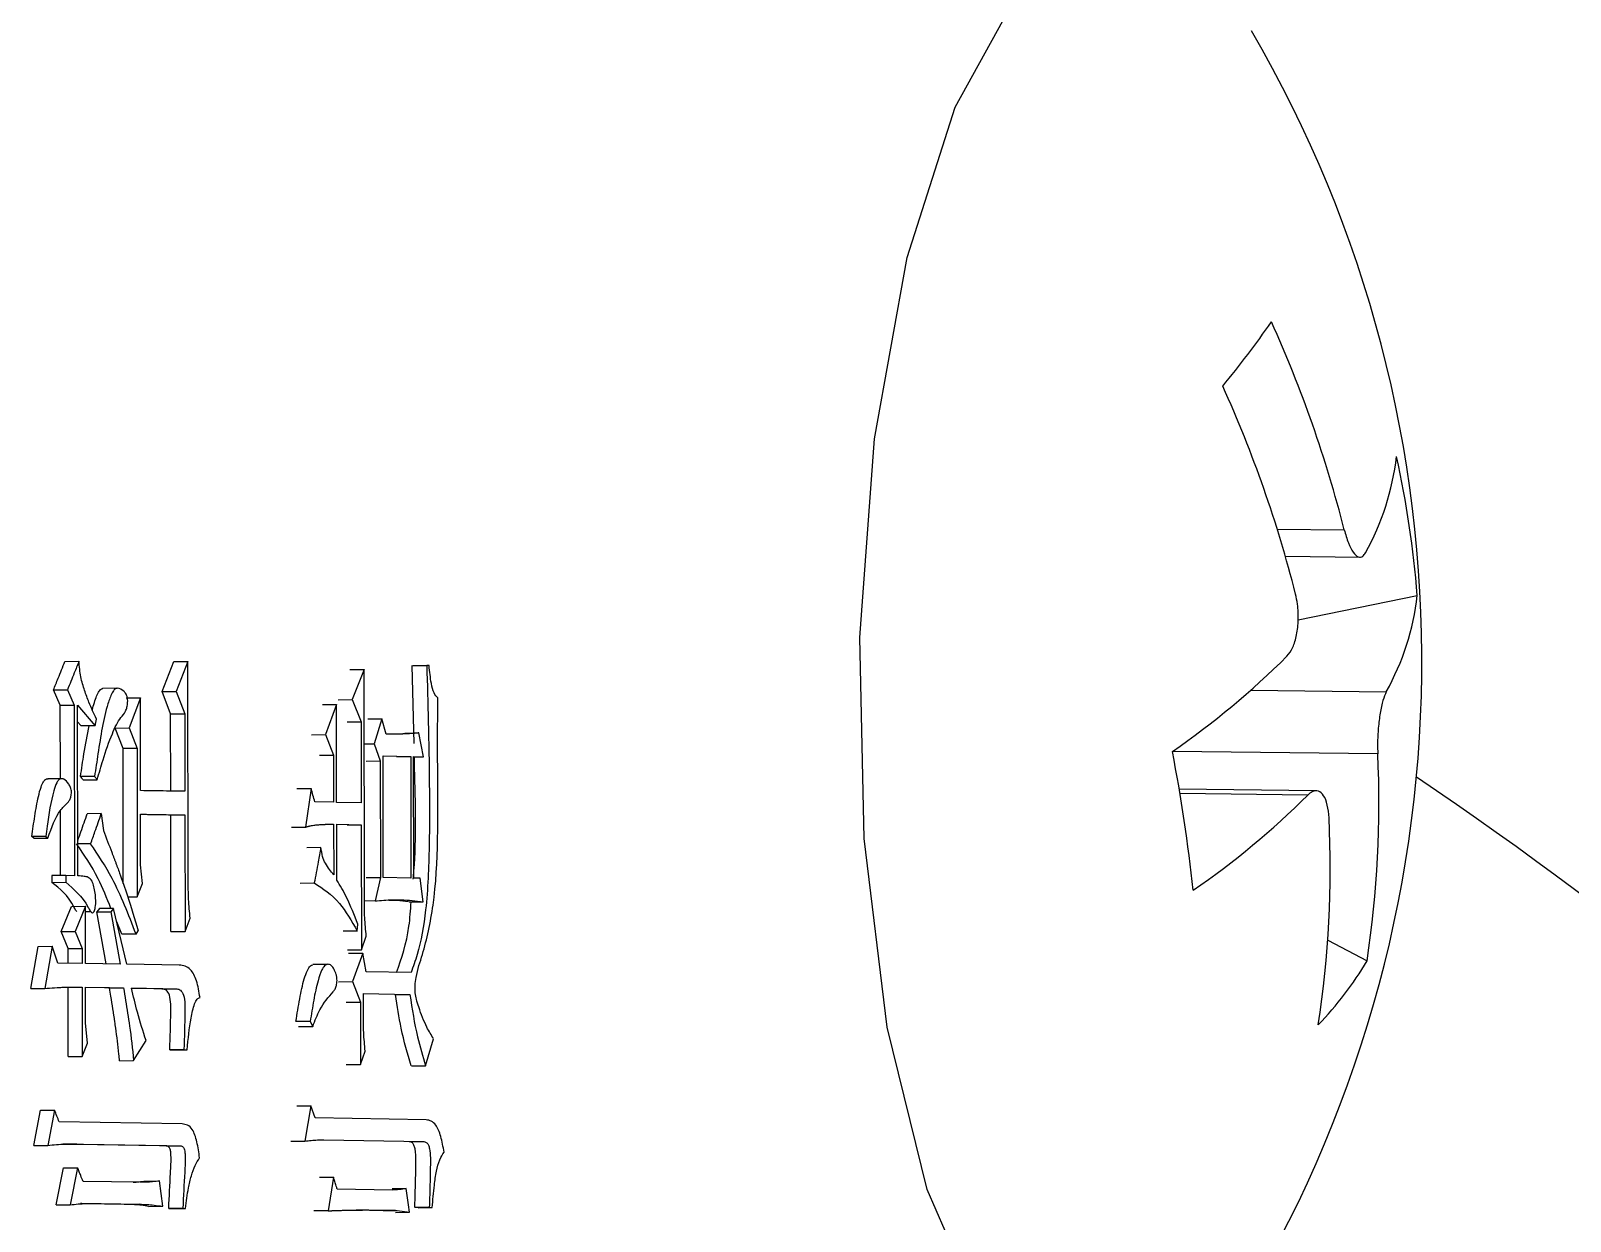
# Model space of a CAD drawing. Header units: millimetres. Extents: x 1726 to 4771, y 590 to 2743.
# Drawn here: x 3184.04 to 3193.91, y 965.9 to 973.52 of the extents above; entities that cross this region are included whole.
import ezdxf

# ---------------------------------------------------------------- set-up
doc = ezdxf.new("R2010")
doc.units = ezdxf.units.MM

msp = doc.modelspace()

# ---------------------------------------------------------------- linework, layer by layer
at = {"color": 7, "linetype": 'Continuous', "lineweight": 25}
for p, q in [((3192.0282, 970.3294), (3192.4577, 970.3244)), ((3192.0803, 970.1556), (3192.5585, 970.1501)), ((3192.163, 969.7474), (3192.9257, 969.9045)), ((3184.259, 969.482), (3184.3487, 969.4825)), ((3184.8823, 969.2883), (3184.9567, 969.4817)), ((3184.9567, 969.4817), (3185.0473, 969.4822)), ((3185.0473, 969.4822), (3184.9728, 969.2887)), ((3185.0493, 968.0544), (3185.0473, 969.4822)), ((3186.0855, 969.4299), (3186.176, 969.4304)), ((3186.176, 969.4304), (3186.0997, 969.237)), ((3186.1782, 967.9376), (3186.176, 969.4304)), ((3186.4965, 968.9565), (3186.4853, 969.4549)), ((3186.488, 969.4549), (3186.5779, 969.4554)), ((3186.5927, 969.4551), (3186.5779, 969.4554)), ((3184.1857, 969.2992), (3184.2753, 969.2997)), ((3184.2291, 969.2012), (3184.1857, 969.2992)), ((3184.2753, 969.2997), (3184.3188, 969.2017)), ((3184.5917, 969.3096), (3184.5006, 969.3091)), ((3191.8597, 969.298), (3192.7272, 969.288)), ((3184.2291, 969.2012), (3184.3188, 969.2017)), ((3184.2298, 968.7301), (3184.2291, 969.2012)), ((3184.3188, 969.2017), (3184.3204, 968.1092)), ((3184.3405, 969.2014), (3184.4528, 969.0698)), ((3184.342, 968.1089), (3184.3405, 969.2014)), ((3184.6521, 969.2487), (3184.7423, 969.2492)), ((3184.7423, 969.2492), (3184.6707, 969.0556)), ((3184.7432, 968.6542), (3184.7423, 969.2492)), ((3184.8823, 969.2883), (3184.9728, 969.2887)), ((3184.9365, 969.1468), (3184.8823, 969.2883)), ((3184.9728, 969.2887), (3185.027, 969.1472)), ((3185.9088, 969.2059), (3185.9995, 969.2064)), ((3185.9995, 969.2064), (3185.9299, 969.0129)), ((3186.0004, 968.579), (3185.9995, 969.2064)), ((3186.0091, 969.2366), (3186.0997, 969.237)), ((3186.0997, 969.237), (3186.1574, 969.0954)), ((3184.4528, 969.0698), (3184.4614, 969.113)), ((3184.9365, 969.1468), (3185.027, 969.1472)), ((3184.9372, 968.6511), (3184.9365, 969.1468)), ((3185.027, 969.1472), (3185.0278, 968.6497)), ((3186.2001, 969.1142), (3186.2905, 969.1146)), ((3186.2905, 969.1146), (3186.2415, 968.9532)), ((3186.3171, 969.0168), (3186.2905, 969.1146)), ((3184.363, 969.0694), (3184.3406, 969.0956)), ((3184.4528, 969.0698), (3184.363, 969.0694)), ((3184.5805, 969.0551), (3184.6707, 969.0556)), ((3184.6315, 968.9245), (3184.5805, 969.0551)), ((3184.6707, 969.0556), (3184.7217, 968.925)), ((3185.8391, 969.0125), (3185.9299, 969.0129)), ((3185.9299, 969.0129), (3185.9806, 968.8822)), ((3186.0669, 969.0949), (3186.1574, 969.0954)), ((3186.1574, 969.0954), (3186.1581, 968.5762)), ((3186.4367, 969.0232), (3186.5267, 969.0237)), ((3186.5566, 968.8717), (3186.5267, 969.0237)), ((3184.7217, 968.925), (3184.6315, 968.9245)), ((3184.6327, 968.0582), (3184.6315, 968.9245)), ((3184.7217, 968.925), (3184.723, 967.9731)), ((3186.1767, 968.9529), (3186.2415, 968.9532)), ((3186.2415, 968.9532), (3186.2795, 968.8444)), ((3192.6724, 968.89), (3191.3566, 968.905)), ((3185.9806, 968.8822), (3185.981, 968.5794)), ((3186.1892, 968.8439), (3186.2795, 968.8444)), ((3186.2795, 968.8444), (3186.2806, 968.098)), ((3186.2995, 968.0977), (3186.2984, 968.8765)), ((3186.2984, 968.8765), (3186.4749, 968.8732)), ((3186.3848, 968.8728), (3186.4749, 968.8732)), ((3186.4749, 968.8732), (3186.476, 968.0944)), ((3186.4935, 968.8729), (3186.5566, 968.8717)), ((3186.4946, 968.094), (3186.4935, 968.8729)), ((3186.4935, 968.8714), (3186.5566, 968.8717)), ((3184.2411, 968.7302), (3184.1505, 968.7297)), ((3184.449, 968.7454), (3184.3591, 968.7449)), ((3185.7458, 968.668), (3185.8367, 968.6684)), ((3185.8367, 968.6684), (3185.8017, 968.4203)), ((3192.2768, 968.6535), (3191.4003, 968.6635)), ((3192.2239, 968.626), (3191.405, 968.6353)), ((3184.2307, 968.1099), (3184.2301, 968.5274)), ((3184.4923, 968.5068), (3184.4024, 968.5063)), ((3184.4923, 968.5068), (3184.5053, 968.3984)), ((3185.981, 968.5794), (3185.8603, 968.5815)), ((3186.1581, 968.5762), (3186.0004, 968.579)), ((3184.7439, 968.1783), (3184.7434, 968.5028)), ((3184.9374, 968.4977), (3185.028, 968.4982)), ((3184.9385, 967.7514), (3184.9374, 968.4977)), ((3185.028, 968.4982), (3185.029, 967.7519)), ((3185.7108, 968.4198), (3185.8017, 968.4203)), ((3185.9609, 968.4386), (3185.9812, 968.4387)), ((3185.9812, 968.4387), (3185.9817, 968.1142)), ((3186.0006, 968.4384), (3186.1583, 968.4356)), ((3186.0011, 968.0814), (3186.0006, 968.4384)), ((3186.0678, 968.4351), (3186.1583, 968.4356)), ((3186.1583, 968.4356), (3186.1595, 967.6351)), ((3184.0607, 968.3493), (3184.0476, 968.3603)), ((3184.0607, 968.3493), (3184.1502, 968.3498)), ((3184.137, 968.3608), (3184.1502, 968.3498)), ((3184.4238, 968.3131), (3184.3417, 968.3127)), ((3185.8998, 968.2888), (3185.8089, 968.2883)), ((3184.7567, 968.0591), (3184.7439, 968.1783)), ((3184.2639, 968.1101), (3184.1743, 968.1096)), ((3184.1743, 968.1096), (3184.1744, 968.0663)), ((3184.1744, 968.0663), (3184.264, 968.0668)), ((3184.2639, 968.1101), (3184.264, 968.0668)), ((3184.3204, 968.1092), (3184.2639, 968.1101)), ((3184.723, 967.9731), (3184.7567, 968.0591)), ((3185.7663, 968.0619), (3185.8571, 968.0624)), ((3186.1902, 968.0976), (3186.2806, 968.098)), ((3186.2806, 968.098), (3186.2467, 967.9472)), ((3186.476, 968.0944), (3186.2995, 968.0977)), ((3186.5355, 968.0933), (3186.4946, 968.094)), ((3186.5542, 967.9415), (3186.5355, 968.0933)), ((3184.2355, 967.7517), (3184.3001, 967.9129)), ((3184.3001, 967.9129), (3184.3899, 967.9134)), ((3184.3899, 967.9134), (3184.3252, 967.7522)), ((3184.3904, 967.5457), (3184.3899, 967.9134)), ((3184.6622, 967.9728), (3184.723, 967.9731)), ((3186.2467, 967.9472), (3186.1781, 967.9469)), ((3186.4616, 967.941), (3186.385, 967.9499)), ((3186.4642, 967.9411), (3186.5542, 967.9415)), ((3184.3899, 967.8791), (3184.4245, 967.8793)), ((3184.4802, 967.8993), (3184.4631, 967.878)), ((3184.4631, 967.878), (3184.5531, 967.8784)), ((3184.5229, 967.5436), (3184.4631, 967.878)), ((3184.5702, 967.8998), (3184.4802, 967.8993)), ((3184.5702, 967.8998), (3184.5531, 967.8784)), ((3184.5531, 967.8784), (3184.6133, 967.5422)), ((3184.6558, 967.5415), (3184.5702, 967.8998)), ((3185.029, 967.7519), (3185.0621, 967.8379)), ((3184.2355, 967.7517), (3184.3252, 967.7522)), ((3184.2789, 967.6429), (3184.2355, 967.7517)), ((3184.3252, 967.7522), (3184.3686, 967.6433)), ((3184.6247, 967.7348), (3184.5908, 967.8137)), ((3184.7149, 967.7353), (3184.6247, 967.7348)), ((3184.7149, 967.7353), (3184.7276, 967.7567)), ((3184.9385, 967.7514), (3185.029, 967.7519)), ((3186.1325, 967.7545), (3186.0419, 967.7541)), ((3186.1325, 967.7546), (3186.1363, 967.7978)), ((3186.1595, 967.6351), (3186.1899, 967.7211)), ((3184.0402, 967.3869), (3184.0879, 967.6566)), ((3184.0879, 967.6566), (3184.1774, 967.6571)), ((3184.1774, 967.6571), (3184.1296, 967.3874)), ((3184.2125, 967.5484), (3184.1774, 967.6571)), ((3184.2789, 967.6429), (3184.3686, 967.6433)), ((3184.2791, 967.5474), (3184.2789, 967.6429)), ((3184.3686, 967.6433), (3184.3688, 967.546)), ((3186.0689, 967.6347), (3186.1595, 967.6351)), ((3192.352, 967.6964), (3192.6035, 967.564)), ((3184.3688, 967.546), (3184.2125, 967.5484)), ((3184.6133, 967.5422), (3184.3904, 967.5457)), ((3184.992, 967.5361), (3184.6558, 967.5415)), ((3185.9389, 967.5406), (3185.8475, 967.5401)), ((3186.0766, 967.6129), (3186.1672, 967.6133)), ((3186.1672, 967.6133), (3186.1023, 967.4306)), ((3186.1902, 967.4939), (3186.1672, 967.6133)), ((3186.0117, 967.4302), (3186.1023, 967.4306)), ((3186.1023, 967.4306), (3186.1523, 967.2999)), ((3186.4769, 967.4886), (3186.1902, 967.4939)), ((3184.0402, 967.3869), (3184.1296, 967.3874)), ((3184.2799, 966.9506), (3184.2793, 967.3941)), ((3184.369, 967.3946), (3184.3696, 966.9511)), ((3184.3906, 967.3942), (3184.6348, 967.3904)), ((3184.3909, 967.1671), (3184.3906, 967.3942)), ((3184.5447, 967.3899), (3184.3906, 967.3923)), ((3184.5447, 967.3899), (3184.6348, 967.3904)), ((3184.6858, 967.3896), (3184.9714, 967.385)), ((3184.8809, 967.3845), (3184.6862, 967.3877)), ((3184.8809, 967.3845), (3184.9714, 967.385)), ((3186.1714, 967.3537), (3186.4696, 967.3482)), ((3186.1716, 967.2022), (3186.1714, 967.3537)), ((3186.3795, 967.3477), (3186.4696, 967.3482)), ((3186.1523, 967.2999), (3186.1529, 966.8997)), ((3184.4041, 967.0371), (3184.3909, 967.1671)), ((3185.831, 967.1758), (3185.7401, 967.1754)), ((3185.7558, 967.1426), (3185.8467, 967.1431)), ((3185.831, 967.1758), (3185.8467, 967.1431)), ((3184.3696, 966.9511), (3184.4041, 967.0371)), ((3184.6991, 966.9243), (3184.7791, 967.0527)), ((3186.5705, 966.892), (3186.6219, 967.0641)), ((3185.0218, 966.9948), (3184.9313, 966.9943)), ((3184.952, 966.994), (3185.0426, 966.9945)), ((3185.0218, 966.9948), (3185.0426, 966.9945)), ((3186.1529, 966.8997), (3186.1833, 966.9857)), ((3184.609, 966.9238), (3184.6991, 966.9243)), ((3186.0623, 966.8992), (3186.1529, 966.8997)), ((3186.4806, 966.8916), (3186.5705, 966.892)), ((3185.7448, 966.6345), (3185.8357, 966.6349)), ((3185.8357, 966.6349), (3185.7967, 966.4085)), ((3185.8632, 966.5587), (3185.8357, 966.6349)), ((3184.0591, 966.3807), (3184.1025, 966.6071)), ((3184.1025, 966.6071), (3184.192, 966.6076)), ((3184.192, 966.6076), (3184.1486, 966.3812)), ((3186.5747, 966.5458), (3185.8632, 966.5587)), ((3185.0101, 966.5191), (3184.2227, 966.5315)), ((3184.0591, 966.3807), (3184.1486, 966.3812)), ((3184.3358, 966.3891), (3184.2461, 966.3886)), ((3184.9073, 966.3782), (3184.2461, 966.3886)), ((3184.3358, 966.3891), (3184.9978, 966.3787)), ((3184.9073, 966.3782), (3184.9978, 966.3787)), ((3185.7058, 966.408), (3185.7967, 966.4085)), ((3185.9181, 966.4171), (3186.5601, 966.4054)), ((3186.4701, 966.405), (3186.5601, 966.4054)), ((3184.2034, 965.9999), (3184.2507, 966.2371)), ((3184.2507, 966.2371), (3184.3404, 966.2376)), ((3184.3404, 966.2376), (3184.293, 966.0004)), ((3184.7383, 966.1449), (3184.3751, 966.1505)), ((3184.7742, 966.1532), (3184.8646, 966.1537)), ((3184.8857, 965.9911), (3184.8646, 966.1537)), ((3185.8898, 966.1776), (3185.9806, 966.1781)), ((3185.9806, 966.1781), (3185.946, 965.9623)), ((3186.359, 966.0955), (3186.0039, 966.1019)), ((3186.3551, 966.1043), (3186.4452, 966.1047)), ((3184.2034, 965.9999), (3184.293, 966.0004)), ((3184.3588, 966.0083), (3184.4486, 966.0088)), ((3184.7385, 966.0042), (3184.6483, 966.0037)), ((3184.7953, 965.9906), (3184.8857, 965.9911)), ((3185.015, 965.9782), (3184.9244, 965.9777)), ((3184.941, 965.9774), (3185.0316, 965.9779)), ((3185.015, 965.9782), (3185.0316, 965.9779)), ((3185.946, 965.9623), (3185.8552, 965.9619)), ((3186.299, 965.9647), (3186.3892, 965.9651)), ((3186.3777, 965.9524), (3186.4678, 965.9529)), ((3186.3892, 965.9651), (3186.4678, 965.9529)), ((3186.594, 965.9829), (3186.5041, 965.9825)), ((3186.5225, 965.9821), (3186.6124, 965.9826)), ((3186.594, 965.9829), (3186.6124, 965.9826))]:
    msp.add_line(p, q, dxfattribs=at)
at = {"color": 7, "linetype": 'Continuous', "lineweight": 25, "flags": 128}
for points in [[(3191.7687, 965.2954), (3191.4272, 964.8747), (3190.983, 964.6696), (3190.5396, 964.8167), (3190.1298, 965.305), (3189.7842, 966.0984), (3189.5282, 967.138), (3189.3809, 968.3467), (3189.3532, 969.6349), (3189.4472, 970.9069), (3189.6559, 972.0686), (3189.9639, 973.0337), (3190.3481, 973.7306), (3190.3481, 973.7306)], [(3185.8898, 968.8818), (3185.9347, 968.882), (3185.9806, 968.8822)], [(3184.3763, 968.7231), (3184.4212, 968.7233), (3184.4662, 968.7236)], [(3184.137, 968.3608), (3184.109, 968.3606), (3184.0783, 968.3604), (3184.0476, 968.3603)], [(3184.2793, 967.3941), (3184.311, 967.3942), (3184.34, 967.3944), (3184.369, 967.3946)], [(3186.0618, 967.2995), (3186.1063, 967.2997), (3186.1523, 967.2999)], [(3184.2799, 966.9506), (3184.3026, 966.9507), (3184.3252, 966.9508), (3184.3696, 966.9511)], [(3186.4678, 965.9529), (3186.4609, 965.9996), (3186.4539, 966.0463), (3186.4452, 966.1047)]]:
    msp.add_lwpolyline(points, dxfattribs=at)
at = {"color": 7, "linetype": 'Continuous', "lineweight": 25}
for centre, radius, start, end in [((3184.9549, 969.4873), 8, 328.39964, 30.28641), ((3186.5521, 975.467), 6.6408, 320.53268, 324.98446), ((3184.7428, 968.3688), 7.9589, 14.224, 24.39901), ((3184.4306, 967.9582), 7.9589, 14.224, 24.39901), ((3191.1424, 970.9853), 1.6611, 330.91391, 353.39686), ((3186.3303, 969.3721), 6.6168, 4.61565, 12.41191), ((3191.2756, 970.0955), 1.6611, 330.91391, 353.39686), ((3188.3666, 973.2485), 5.2728, 304.54443, 314.93305), ((3180.8767, 966.8817), 10.6734, 6.09835, 10.92921), ((3186.0517, 968.5692), 6.6285, 351.2776, 2.77396), ((3179.2012, 948.3569), 24.5702, 324.27486, 56.05821), ((3188.4998, 972.3587), 5.2728, 304.54443, 314.93305), ((3185.7396, 968.1585), 6.6285, 351.2776, 2.77396), ((3190.7066, 968.682), 2.2019, 316.03181, 329.48532)]:
    msp.add_arc(centre, radius, start, end, dxfattribs=at)
for points, knots in [([(3192.4577, 970.3244), (3192.4661, 970.2953), (3192.4829, 970.2371), (3192.515, 970.1772), (3192.5475, 970.1473), (3192.5749, 970.1494), (3192.5885, 970.1696), (3192.594, 970.1778)], [0, 0, 0, 0, 0.2138788, 0.4278095, 0.6405932, 0.852881, 1, 1, 1, 1]), ([(3192.0907, 969.5157), (3192.1038, 969.5327), (3192.1299, 969.5667), (3192.1551, 969.6507), (3192.1657, 969.7476), (3192.1614, 969.8396), (3192.1501, 969.8922), (3192.1455, 969.9138)], [0, 0, 0, 0, 0.213879, 0.427809, 0.640593, 0.852881, 1, 1, 1, 1]), ([(3184.1857, 969.2992), (3184.1956, 969.3241), (3184.2129, 969.3669), (3184.2373, 969.4279), (3184.2518, 969.464), (3184.259, 969.482)], [0, 0, 0, 0, 0.407401, 0.7037, 1, 1, 1, 1]), ([(3184.3487, 969.4825), (3184.3388, 969.4577), (3184.3216, 969.4148), (3184.2971, 969.3539), (3184.2825, 969.3178), (3184.2753, 969.2997)], [0, 0, 0, 0, 0.407162, 0.703581, 1, 1, 1, 1]), ([(3184.4614, 969.113), (3184.4448, 969.1477), (3184.4174, 969.2051), (3184.3842, 969.2961), (3184.3584, 969.3814), (3184.352, 969.4486), (3184.3487, 969.4825)], [0, 0, 0, 0, 0.334415, 0.553138, 0.774737, 1, 1, 1, 1]), ([(3186.5779, 969.4554), (3186.5812, 969.3354), (3186.5915, 968.9506), (3186.6002, 968.4273), (3186.5815, 967.9155), (3186.5322, 967.6405), (3186.4906, 967.5259), (3186.477, 967.4884)], [0, 0, 0, 0, 0.176106, 0.564607, 0.76693, 0.923799, 1, 1, 1, 1]), ([(3186.6482, 969.2485), (3186.6397, 969.2573), (3186.6222, 969.2752), (3186.603, 969.3534), (3186.5966, 969.4163), (3186.5927, 969.4551)], [0, 0, 0, 0, 0.267154, 0.547116, 1, 1, 1, 1]), ([(3184.4347, 969.172), (3184.443, 969.2032), (3184.4552, 969.2486), (3184.4772, 969.2907), (3184.491, 969.3072), (3184.4989, 969.3075), (3184.5012, 969.3076)], [0, 0, 0, 0, 0.512558, 0.746107, 0.927591, 1, 1, 1, 1]), ([(3184.4662, 968.7236), (3184.4782, 968.7664), (3184.5073, 968.8703), (3184.5561, 969.0081), (3184.6054, 969.1152), (3184.6437, 969.1496), (3184.6573, 969.1877), (3184.6614, 969.2148), (3184.6611, 969.239), (3184.6576, 969.2581), (3184.6491, 969.277), (3184.6289, 969.2991), (3184.6037, 969.3144), (3184.5772, 969.3053), (3184.5551, 969.2715), (3184.5097, 969.1446), (3184.4802, 968.9529), (3184.4562, 968.7938), (3184.449, 968.7454)], [0, 0, 0, 0, 0.09823, 0.238084, 0.342847, 0.395046, 0.415643, 0.436328, 0.448822, 0.461404, 0.474978, 0.500048, 0.559261, 0.58729, 0.615214, 0.674822, 0.90112, 1, 1, 1, 1]), ([(3186.6219, 967.0641), (3186.6071, 967.0879), (3186.572, 967.1444), (3186.5366, 967.2365), (3186.512, 967.3114), (3186.5031, 967.3583), (3186.5023, 967.4079), (3186.5148, 967.4978), (3186.567, 967.6469), (3186.6583, 968.063), (3186.6462, 968.6545), (3186.6477, 969.0958), (3186.6482, 969.2485)], [0, 0, 0, 0, 0.0568364, 0.1345089, 0.1606948, 0.179209, 0.1979441, 0.2205521, 0.2966314, 0.4484074, 0.8090429, 1, 1, 1, 1]), ([(3192.7272, 969.288), (3192.7198, 969.271), (3192.705, 969.2369), (3192.6869, 969.1527), (3192.6749, 969.0559), (3192.6703, 968.964), (3192.6718, 968.9115), (3192.6724, 968.89)], [0, 0, 0, 0, 0.2138788, 0.4278095, 0.6405932, 0.852881, 1, 1, 1, 1]), ([(3184.3591, 968.7449), (3184.366, 968.7934), (3184.3818, 968.9042), (3184.4031, 969.0101), (3184.415, 969.0696)], [0, 0, 0, 0, 0.437341, 1, 1, 1, 1]), ([(3186.5267, 969.0237), (3186.5257, 969.0236), (3186.5236, 969.0234), (3186.5204, 969.0231), (3186.5172, 969.0229), (3186.5141, 969.0226), (3186.5109, 969.0224), (3186.5077, 969.0221), (3186.5046, 969.0218), (3186.5014, 969.0216), (3186.4982, 969.0213), (3186.4951, 969.0211), (3186.4919, 969.0208), (3186.4887, 969.0206), (3186.4856, 969.0204), (3186.4824, 969.0201), (3186.4792, 969.0199), (3186.476, 969.0197), (3186.4729, 969.0194), (3186.4697, 969.0192), (3186.4665, 969.019), (3186.4633, 969.0188), (3186.4601, 969.0186), (3186.457, 969.0184), (3186.4538, 969.0183), (3186.4506, 969.0181), (3186.4474, 969.0179), (3186.4442, 969.0178), (3186.4411, 969.0176), (3186.4379, 969.0175), (3186.4347, 969.0173), (3186.4315, 969.0172), (3186.4283, 969.0171), (3186.4251, 969.017), (3186.4219, 969.0169), (3186.4187, 969.0168), (3186.4155, 969.0167), (3186.4113, 969.0166), (3186.407, 969.0166), (3186.4028, 969.0165), (3186.3996, 969.0164), (3186.3964, 969.0164), (3186.3932, 969.0164), (3186.39, 969.0163), (3186.3868, 969.0163), (3186.3836, 969.0163), (3186.3804, 969.0163), (3186.3772, 969.0163), (3186.374, 969.0163), (3186.3708, 969.0163), (3186.3676, 969.0163), (3186.3644, 969.0163), (3186.3612, 969.0163), (3186.3579, 969.0163), (3186.3547, 969.0164), (3186.3515, 969.0164), (3186.3483, 969.0164), (3186.3451, 969.0164), (3186.3419, 969.0165), (3186.3387, 969.0165), (3186.3355, 969.0165), (3186.3323, 969.0166), (3186.329, 969.0166), (3186.3258, 969.0166), (3186.3218, 969.0167), (3186.3189, 969.0167), (3186.3171, 969.0168)], [0, 0, 0, 0, 0.0152181, 0.0304363, 0.0456545, 0.0608727, 0.0760908, 0.091309, 0.1065272, 0.1217454, 0.1369636, 0.1521817, 0.1673999, 0.1826181, 0.1978363, 0.2130545, 0.2282726, 0.2434908, 0.258709, 0.2739272, 0.2891453, 0.3043635, 0.3195817, 0.3347999, 0.3500181, 0.3652362, 0.3804544, 0.3956726, 0.4108908, 0.426109, 0.4413271, 0.4565453, 0.4717635, 0.4869817, 0.5021999, 0.5174181, 0.5326362, 0.5478544, 0.5782908, 0.593509, 0.6087271, 0.6239453, 0.6391635, 0.6543817, 0.6695999, 0.684818, 0.7000362, 0.7152544, 0.7304726, 0.7456908, 0.7609089, 0.7761271, 0.7913453, 0.8065635, 0.8217816, 0.8369998, 0.852218, 0.8674362, 0.8826544, 0.8978725, 0.9130907, 0.9283089, 0.9435271, 0.9587453, 0.9739634, 1, 1, 1, 1]), ([(3186.4908, 968.0864), (3186.4924, 968.1043), (3186.5137, 968.3337), (3186.5044, 968.6024), (3186.499, 968.8457), (3186.4984, 968.8714)], [0, 0, 0, 0, 0.070497, 0.902005, 1, 1, 1, 1]), ([(3184.0476, 968.3603), (3184.0534, 968.4039), (3184.0649, 968.4911), (3184.0838, 968.5985), (3184.1032, 968.6717), (3184.1186, 968.7095), (3184.1334, 968.727), (3184.1443, 968.7317), (3184.15, 968.7292), (3184.1509, 968.7287)], [0, 0, 0, 0, 0.294651, 0.589499, 0.743723, 0.846269, 0.915965, 0.985719, 1, 1, 1, 1]), ([(3184.1502, 968.3498), (3184.1736, 968.417), (3184.2087, 968.5178), (3184.2659, 968.5636), (3184.2882, 968.5912), (3184.2956, 968.6092), (3184.2998, 968.6261), (3184.3013, 968.6449), (3184.2998, 968.6607), (3184.2942, 968.679), (3184.2787, 968.706), (3184.2571, 968.7278), (3184.2341, 968.7321), (3184.2185, 968.7242), (3184.2024, 968.6988), (3184.1712, 968.6058), (3184.153, 968.483), (3184.1398, 968.3824), (3184.137, 968.3608)], [0, 0, 0, 0, 0.227643, 0.340918, 0.369432, 0.383636, 0.40814, 0.421602, 0.435183, 0.450932, 0.481252, 0.554321, 0.592682, 0.621741, 0.650784, 0.712011, 0.938181, 1, 1, 1, 1]), ([(3184.3763, 968.723), (3184.3749, 968.7249), (3184.372, 968.7286), (3184.3662, 968.7359), (3184.362, 968.7413), (3184.3591, 968.7449)], [0, 0, 0, 0, 0.253731, 0.507462, 1, 1, 1, 1]), ([(3184.449, 968.7454), (3184.4504, 968.7436), (3184.454, 968.739), (3184.4598, 968.7317), (3184.464, 968.7263), (3184.4662, 968.7236)], [0, 0, 0, 0, 0.2536176, 0.6268116, 1, 1, 1, 1]), ([(3185.0278, 968.6497), (3184.9887, 968.6503), (3184.8945, 968.6518), (3184.799, 968.6534), (3184.7432, 968.6542)], [0, 0, 0, 0, 0.41523, 1, 1, 1, 1]), ([(3185.8603, 968.5815), (3185.8564, 968.596), (3185.8485, 968.625), (3185.8406, 968.6539), (3185.8367, 968.6684)], [0, 0, 0, 0, 0.499999, 1, 1, 1, 1]), ([(3192.3602, 968.4793), (3192.3575, 968.5083), (3192.3519, 968.5664), (3192.327, 968.6263), (3192.293, 968.6562), (3192.2567, 968.6541), (3192.2334, 968.6341), (3192.2239, 968.626)], [0, 0, 0, 0, 0.213879, 0.427809, 0.640593, 0.852881, 1, 1, 1, 1]), ([(3184.3417, 968.3345), (3184.3484, 968.3533), (3184.3618, 968.3913), (3184.382, 968.4486), (3184.3956, 968.487), (3184.4024, 968.5063)], [0, 0, 0, 0, 0.328549, 0.664274, 1, 1, 1, 1]), ([(3184.4238, 968.3131), (3184.433, 968.3392), (3184.4491, 968.3845), (3184.4719, 968.4491), (3184.4855, 968.4875), (3184.4923, 968.5068)], [0, 0, 0, 0, 0.404154, 0.702076, 1, 1, 1, 1]), ([(3184.7434, 968.5028), (3184.7831, 968.5022), (3184.8786, 968.5007), (3184.9729, 968.4991), (3185.028, 968.4982)], [0, 0, 0, 0, 0.415229, 1, 1, 1, 1]), ([(3184.9374, 968.4977), (3184.8984, 968.4984), (3184.8341, 968.4994), (3184.769, 968.5005), (3184.7434, 968.5009)], [0, 0, 0, 0, 0.607279, 1, 1, 1, 1]), ([(3185.8017, 968.4203), (3185.8029, 968.4206), (3185.8052, 968.4213), (3185.8086, 968.4223), (3185.812, 968.4234), (3185.8148, 968.4242), (3185.8177, 968.425), (3185.8205, 968.4258), (3185.8234, 968.4266), (3185.8274, 968.4277), (3185.8394, 968.4305), (3185.8609, 968.4341), (3185.8815, 968.4359), (3185.8935, 968.4367), (3185.8967, 968.4369), (3185.8992, 968.4371), (3185.9023, 968.4372), (3185.9049, 968.4374), (3185.908, 968.4375), (3185.9106, 968.4376), (3185.9131, 968.4377), (3185.9156, 968.4378), (3185.9188, 968.438), (3185.9219, 968.4381), (3185.9245, 968.4381), (3185.927, 968.4382), (3185.9295, 968.4383), (3185.9327, 968.4383), (3185.9352, 968.4384), (3185.9383, 968.4384), (3185.9409, 968.4385), (3185.944, 968.4385), (3185.9465, 968.4386), (3185.9497, 968.4386), (3185.9522, 968.4386), (3185.9554, 968.4386), (3185.9579, 968.4387), (3185.961, 968.4387), (3185.9635, 968.4387), (3185.9667, 968.4387), (3185.9692, 968.4387), (3185.9724, 968.4387), (3185.9749, 968.4387), (3185.978, 968.4387), (3185.98, 968.4387), (3185.9812, 968.4387)], [0, 0, 0, 0, 0.019051, 0.038103, 0.057154, 0.076206, 0.085731, 0.104783, 0.123834, 0.13336, 0.171464, 0.32391, 0.492832, 0.513945, 0.524502, 0.545616, 0.556172, 0.577286, 0.587843, 0.608956, 0.619513, 0.63007, 0.651184, 0.672297, 0.682854, 0.693411, 0.714524, 0.725081, 0.746195, 0.756752, 0.777865, 0.788422, 0.809536, 0.820093, 0.841206, 0.851763, 0.872877, 0.883433, 0.904547, 0.915104, 0.936217, 0.946774, 0.967888, 0.978445, 1, 1, 1, 1]), ([(3185.872, 968.4348), (3185.8907, 968.4362), (3185.9269, 968.4388), (3185.9498, 968.4387), (3185.9609, 968.4386)], [0, 0, 0, 0, 0.51756, 1, 1, 1, 1]), ([(3184.5537, 967.8997), (3184.5274, 967.9656), (3184.4631, 968.1263), (3184.3819, 968.2435), (3184.334, 968.3126)], [0, 0, 0, 0, 0.410185, 1, 1, 1, 1]), ([(3184.7149, 967.7353), (3184.6663, 967.86), (3184.5803, 968.0808), (3184.4712, 968.2427), (3184.4238, 968.3131)], [0, 0, 0, 0, 0.564764, 1, 1, 1, 1]), ([(3184.5053, 968.3984), (3184.5234, 968.352), (3184.5427, 968.3027), (3184.5628, 968.2501), (3184.5661, 968.2413), (3184.5694, 968.2325), (3184.5728, 968.2237), (3184.5772, 968.2119), (3184.5816, 968.2002), (3184.586, 968.1884), (3184.5893, 968.1795), (3184.5926, 968.1706), (3184.5992, 968.1528), (3184.622, 968.0903), (3184.6687, 967.9599), (3184.7056, 967.8325), (3184.7276, 967.7567)], [0, 0, 0, 0, 0.227113, 0.241308, 0.255502, 0.269697, 0.283891, 0.298086, 0.326475, 0.340669, 0.354864, 0.369058, 0.383253, 0.440031, 0.667173, 1, 1, 1, 1]), ([(3185.8998, 968.2887), (3185.8941, 968.2584), (3185.8841, 968.2055), (3185.8699, 968.1301), (3185.8614, 968.0849), (3185.8571, 968.0624)], [0, 0, 0, 0, 0.40179, 0.700895, 1, 1, 1, 1]), ([(3185.9817, 968.1142), (3185.9635, 968.1367), (3185.938, 968.1681), (3185.9085, 968.2287), (3185.9027, 968.2686), (3185.8998, 968.2887)], [0, 0, 0, 0, 0.55151, 0.77279, 1, 1, 1, 1]), ([(3184.3349, 967.8801), (3184.3334, 967.8815), (3184.3273, 967.887), (3184.283, 967.9831), (3184.2263, 968.0266), (3184.1744, 968.0663)], [0, 0, 0, 0, 0.027023, 0.109973, 1, 1, 1, 1]), ([(3184.264, 968.0668), (3184.3154, 968.0237), (3184.3716, 967.9765), (3184.4197, 967.8846), (3184.4306, 967.871), (3184.4399, 967.8724), (3184.4457, 967.88), (3184.4505, 967.8916), (3184.4561, 967.915), (3184.4573, 967.9525), (3184.4536, 967.9976), (3184.4457, 968.0391), (3184.4324, 968.0803), (3184.409, 968.1015), (3184.3781, 968.1058), (3184.3557, 968.1077), (3184.342, 968.1089)], [0, 0, 0, 0, 0.410682, 0.448949, 0.485441, 0.501738, 0.518559, 0.536626, 0.555642, 0.608214, 0.659889, 0.710594, 0.760792, 0.827972, 0.89499, 1, 1, 1, 1]), ([(3185.0621, 967.8379), (3185.0579, 967.8777), (3185.0504, 967.9489), (3185.0497, 968.0221), (3185.0493, 968.0544)], [0, 0, 0, 0, 0.558835, 1, 1, 1, 1]), ([(3185.8571, 968.0624), (3185.9123, 968.0269), (3186.0117, 967.9631), (3186.0953, 967.8188), (3186.1325, 967.7545)], [0, 0, 0, 0, 0.5550819, 1, 1, 1, 1]), ([(3186.1363, 967.7978), (3186.1131, 967.8578), (3186.072, 967.9642), (3186.0227, 968.0458), (3186.0011, 968.0814)], [0, 0, 0, 0, 0.563281, 1, 1, 1, 1]), ([(3186.1899, 967.7211), (3186.1861, 967.7609), (3186.1792, 967.8322), (3186.1785, 967.9053), (3186.1782, 967.9376)], [0, 0, 0, 0, 0.558835, 1, 1, 1, 1]), ([(3186.2467, 967.9472), (3186.284, 967.9505), (3186.34, 967.9555), (3186.4427, 967.956), (3186.5076, 967.9475), (3186.5542, 967.9415)], [0, 0, 0, 0, 0.360824, 0.541241, 1, 1, 1, 1]), ([(3186.3344, 967.9534), (3186.3386, 967.9533), (3186.3561, 967.9533), (3186.3731, 967.9522), (3186.3862, 967.9514)], [0, 0, 0, 0, 0.234541, 1, 1, 1, 1]), ([(3186.3845, 967.488), (3186.4165, 967.5805), (3186.4626, 967.7135), (3186.4743, 967.888), (3186.4778, 967.9411)], [0, 0, 0, 0, 0.695239, 1, 1, 1, 1]), ([(3185.1247, 967.3284), (3185.1184, 967.3657), (3185.1059, 967.4386), (3185.0585, 967.5285), (3185.017, 967.5333), (3184.992, 967.5361)], [0, 0, 0, 0, 0.29307, 0.573859, 1, 1, 1, 1]), ([(3185.7394, 967.1754), (3185.747, 967.2239), (3185.7618, 967.3185), (3185.7858, 967.4303), (3185.8102, 967.4994), (3185.829, 967.5327), (3185.8417, 967.5362), (3185.8467, 967.5376)], [0, 0, 0, 0, 0.331514, 0.646156, 0.798554, 0.919719, 1, 1, 1, 1]), ([(3185.8467, 967.1431), (3185.8615, 967.1804), (3185.8993, 967.2759), (3185.9527, 967.3358), (3185.9886, 967.378), (3185.9964, 967.3971), (3186.0012, 967.4157), (3186.0031, 967.4373), (3186.0018, 967.4575), (3185.9958, 967.4834), (3185.9837, 967.5117), (3185.9659, 967.537), (3185.9445, 967.5444), (3185.9235, 967.5349), (3185.9009, 967.4995), (3185.8761, 967.4249), (3185.8521, 967.3114), (3185.8381, 967.2213), (3185.831, 967.1758)], [0, 0, 0, 0, 0.132576, 0.339199, 0.368942, 0.383766, 0.408891, 0.423884, 0.438973, 0.459319, 0.498147, 0.542368, 0.587069, 0.63299, 0.675109, 0.75468, 0.876186, 1, 1, 1, 1]), ([(3184.1296, 967.3874), (3184.1717, 967.3905), (3184.2328, 967.3949), (3184.3125, 967.3952), (3184.3502, 967.3948), (3184.369, 967.3946)], [0, 0, 0, 0, 0.525139, 0.762561, 1, 1, 1, 1]), ([(3184.2235, 967.3936), (3184.2367, 967.3939), (3184.2544, 967.3944), (3184.2604, 967.3944), (3184.262, 967.3945)], [0, 0, 0, 0, 0.739868, 1, 1, 1, 1]), ([(3184.609, 966.9238), (3184.6077, 966.9379), (3184.6013, 967.0085), (3184.5917, 967.0849), (3184.5818, 967.1535), (3184.5793, 967.1706), (3184.5773, 967.1842), (3184.5753, 967.1979), (3184.5735, 967.2098), (3184.5717, 967.2217), (3184.5706, 967.2285), (3184.5688, 967.2404), (3184.5633, 967.2761), (3184.555, 967.3276), (3184.5476, 967.3723), (3184.5447, 967.3899)], [0, 0, 0, 0, 0.0883853, 0.4425013, 0.486694, 0.5308867, 0.552983, 0.5750793, 0.619272, 0.6303202, 0.6524165, 0.6634646, 0.7076573, 0.8844328, 1, 1, 1, 1]), ([(3184.6348, 967.3904), (3184.6436, 967.3364), (3184.6569, 967.2553), (3184.6802, 967.1011), (3184.6912, 966.9987), (3184.6991, 966.9243)], [0, 0, 0, 0, 0.3535749, 0.5303652, 1, 1, 1, 1]), ([(3184.7791, 967.0527), (3184.7597, 967.112), (3184.7247, 967.2187), (3184.6977, 967.3371), (3184.6858, 967.3896)], [0, 0, 0, 0, 0.556535, 1, 1, 1, 1]), ([(3184.9313, 966.9943), (3184.9337, 967.0753), (3184.9369, 967.1772), (3184.9383, 967.3003), (3184.9267, 967.3585), (3184.9035, 967.3815), (3184.8884, 967.3835), (3184.8809, 967.3845)], [0, 0, 0, 0, 0.513703, 0.647119, 0.774962, 0.888524, 1, 1, 1, 1]), ([(3184.9714, 967.385), (3184.9789, 967.384), (3184.994, 967.382), (3185.0172, 967.359), (3185.0289, 967.3007), (3185.0275, 967.1777), (3185.0243, 967.0757), (3185.0218, 966.9948)], [0, 0, 0, 0, 0.111586, 0.225233, 0.353074, 0.48645, 1, 1, 1, 1]), ([(3185.0426, 966.9945), (3185.0491, 967.0632), (3185.059, 967.167), (3185.0834, 967.275), (3185.1049, 967.3219), (3185.1182, 967.3263), (3185.1247, 967.3284)], [0, 0, 0, 0, 0.5121247, 0.7727852, 0.8884477, 1, 1, 1, 1]), ([(3186.4779, 966.8916), (3186.4548, 966.9694), (3186.4132, 967.1095), (3186.3883, 967.2744), (3186.3771, 967.3477)], [0, 0, 0, 0, 0.555321, 1, 1, 1, 1]), ([(3186.4696, 967.3482), (3186.4841, 967.2552), (3186.5098, 967.0906), (3186.5521, 966.9523), (3186.5705, 966.892)], [0, 0, 0, 0, 0.564353, 1, 1, 1, 1]), ([(3186.1833, 966.9857), (3186.1795, 967.0255), (3186.1726, 967.0968), (3186.1719, 967.1699), (3186.1716, 967.2022)], [0, 0, 0, 0, 0.558835, 1, 1, 1, 1]), ([(3184.9313, 966.9943), (3184.9351, 966.9943), (3184.942, 966.9942), (3184.9489, 966.994), (3184.952, 966.994)], [0, 0, 0, 0, 0.56, 1, 1, 1, 1]), ([(3184.2227, 966.5315), (3184.2175, 966.5442), (3184.2073, 966.5696), (3184.1971, 966.595), (3184.192, 966.6076)], [0, 0, 0, 0, 0.499999, 1, 1, 1, 1]), ([(3186.6891, 966.338), (3186.6828, 966.3728), (3186.6706, 966.441), (3186.6321, 966.5335), (3186.5963, 966.5412), (3186.5747, 966.5458)], [0, 0, 0, 0, 0.292445, 0.57466, 1, 1, 1, 1]), ([(3185.1221, 966.3009), (3185.1172, 966.3357), (3185.1078, 966.4038), (3185.0727, 966.5086), (3185.0336, 966.5151), (3185.0101, 966.5191)], [0, 0, 0, 0, 0.294131, 0.576582, 1, 1, 1, 1]), ([(3184.1486, 966.3812), (3184.1673, 966.3834), (3184.2048, 966.3878), (3184.2673, 966.3899), (3184.3109, 966.3894), (3184.3358, 966.3891)], [0, 0, 0, 0, 0.2992276, 0.5984756, 1, 1, 1, 1]), ([(3184.9244, 965.9777), (3184.9279, 966.0531), (3184.9332, 966.1664), (3184.9408, 966.2895), (3184.937, 966.3414), (3184.9332, 966.3571), (3184.9274, 966.3693), (3184.9183, 966.3776), (3184.9108, 966.3779), (3184.9073, 966.378)], [0, 0, 0, 0, 0.508082, 0.763485, 0.824393, 0.852995, 0.882065, 0.944268, 1, 1, 1, 1]), ([(3184.9978, 966.3785), (3185.0012, 966.3784), (3185.0081, 966.3783), (3185.0169, 966.3709), (3185.0234, 966.3592), (3185.0275, 966.3424), (3185.0313, 966.2919), (3185.0239, 966.1688), (3185.0186, 966.0552), (3185.015, 965.9782)], [0, 0, 0, 0, 0.052862, 0.108161, 0.143222, 0.178347, 0.234295, 0.480556, 1, 1, 1, 1]), ([(3185.7967, 966.4085), (3185.8103, 966.4104), (3185.8374, 966.4142), (3185.8778, 966.4167), (3185.9047, 966.417), (3185.9181, 966.4171)], [0, 0, 0, 0, 0.335205, 0.667529, 1, 1, 1, 1]), ([(3186.5014, 965.9825), (3186.5036, 966.0532), (3186.5066, 966.1518), (3186.5087, 966.2759), (3186.508, 966.3452), (3186.4965, 966.3843), (3186.4839, 966.4019), (3186.4738, 966.4038), (3186.4675, 966.405)], [0, 0, 0, 0, 0.434977, 0.605925, 0.774414, 0.837734, 0.899003, 1, 1, 1, 1]), ([(3186.5601, 966.4054), (3186.5664, 966.4042), (3186.5765, 966.4023), (3186.5891, 966.3847), (3186.5987, 966.3522), (3186.6015, 966.3011), (3186.6004, 966.2311), (3186.5986, 966.1245), (3186.5958, 966.0382), (3186.594, 965.9829)], [0, 0, 0, 0, 0.101022, 0.16229, 0.225577, 0.345591, 0.4673, 0.658589, 1, 1, 1, 1]), ([(3186.6124, 965.9826), (3186.6168, 966.0308), (3186.624, 966.1101), (3186.6378, 966.2168), (3186.6591, 966.2935), (3186.6792, 966.3233), (3186.6891, 966.338)], [0, 0, 0, 0, 0.348257, 0.572012, 0.789055, 1, 1, 1, 1]), ([(3184.3751, 966.1505), (3184.3702, 966.163), (3184.3619, 966.1837), (3184.3503, 966.2127), (3184.3437, 966.2293), (3184.3404, 966.2376)], [0, 0, 0, 0, 0.4283658, 0.7141822, 1, 1, 1, 1]), ([(3185.0316, 965.9779), (3185.0374, 966.0222), (3185.0468, 966.0949), (3185.0684, 966.1865), (3185.0913, 966.2555), (3185.1119, 966.2859), (3185.1221, 966.3009)], [0, 0, 0, 0, 0.347625, 0.569681, 0.787632, 1, 1, 1, 1]), ([(3184.6967, 966.1455), (3184.7088, 966.1463), (3184.7347, 966.148), (3184.7605, 966.1514), (3184.7742, 966.1532)], [0, 0, 0, 0, 0.467805, 1, 1, 1, 1]), ([(3184.8646, 966.1537), (3184.8501, 966.1517), (3184.822, 966.1479), (3184.7799, 966.1453), (3184.7522, 966.145), (3184.7383, 966.1449)], [0, 0, 0, 0, 0.34424, 0.672044, 1, 1, 1, 1]), ([(3186.0039, 966.1019), (3186.002, 966.1083), (3185.9971, 966.1241), (3185.9894, 966.1495), (3185.9835, 966.1685), (3185.9806, 966.1781)], [0, 0, 0, 0, 0.25, 0.624999, 1, 1, 1, 1]), ([(3186.4452, 966.1047), (3186.4378, 966.1035), (3186.4229, 966.1011), (3186.3941, 966.0974), (3186.3728, 966.0962), (3186.359, 966.0955)], [0, 0, 0, 0, 0.260299, 0.520606, 1, 1, 1, 1]), ([(3184.293, 966.0004), (3184.3098, 966.0026), (3184.3441, 966.0073), (3184.396, 966.0091), (3184.4311, 966.0089), (3184.4486, 966.0088)], [0, 0, 0, 0, 0.321919, 0.660869, 1, 1, 1, 1]), ([(3184.6483, 966.0037), (3184.5648, 966.0051), (3184.4688, 966.0066), (3184.3715, 966.0081), (3184.3588, 966.0083)], [0, 0, 0, 0, 0.869281, 1, 1, 1, 1]), ([(3184.4486, 966.0088), (3184.5329, 966.0075), (3184.6301, 966.006), (3184.7259, 966.0044), (3184.7385, 966.0042)], [0, 0, 0, 0, 0.868151, 1, 1, 1, 1]), ([(3184.7953, 965.9906), (3184.7802, 965.9931), (3184.75, 965.9982), (3184.701, 966.0021), (3184.667, 966.0032), (3184.6483, 966.0037)], [0, 0, 0, 0, 0.309997, 0.620023, 1, 1, 1, 1]), ([(3184.7385, 966.0042), (3184.7538, 966.0038), (3184.7843, 966.003), (3184.8334, 965.9987), (3184.8671, 965.9938), (3184.8857, 965.9911)], [0, 0, 0, 0, 0.3096039, 0.6192325, 1, 1, 1, 1]), ([(3184.9244, 965.9777), (3184.9275, 965.9776), (3184.933, 965.9775), (3184.9386, 965.9774), (3184.941, 965.9774)], [0, 0, 0, 0, 0.56, 1, 1, 1, 1]), ([(3185.946, 965.9623), (3185.9503, 965.9625), (3185.9568, 965.9628), (3185.9655, 965.9631), (3185.972, 965.9633), (3185.9785, 965.9636), (3185.985, 965.9638), (3185.9915, 965.964), (3185.998, 965.9643), (3186.0045, 965.9645), (3186.011, 965.9647), (3186.0175, 965.9649), (3186.0261, 965.9652), (3186.0347, 965.9655), (3186.0434, 965.9658), (3186.0498, 965.966), (3186.0563, 965.9661), (3186.0628, 965.9663), (3186.0714, 965.9665), (3186.08, 965.9667), (3186.0886, 965.9669), (3186.0972, 965.9671), (3186.1122, 965.9674), (3186.1422, 965.9677), (3186.1722, 965.9677), (3186.1978, 965.9676), (3186.2084, 965.9675), (3186.2169, 965.9674), (3186.2233, 965.9674), (3186.2297, 965.9673), (3186.2361, 965.9673), (3186.2424, 965.9672), (3186.2488, 965.9671), (3186.2552, 965.9671), (3186.2615, 965.967), (3186.2679, 965.9669), (3186.2743, 965.9669), (3186.2827, 965.9668), (3186.2912, 965.9666), (3186.2997, 965.9665), (3186.306, 965.9664), (3186.3123, 965.9663), (3186.3187, 965.9663), (3186.325, 965.9662), (3186.3313, 965.9661), (3186.3366, 965.966), (3186.3408, 965.9659), (3186.344, 965.9659), (3186.3471, 965.9658), (3186.3503, 965.9658), (3186.3535, 965.9657), (3186.3566, 965.9657), (3186.3598, 965.9656), (3186.3629, 965.9656), (3186.3661, 965.9655), (3186.3703, 965.9654), (3186.3745, 965.9654), (3186.3787, 965.9653), (3186.3818, 965.9653), (3186.3854, 965.9652), (3186.3878, 965.9652), (3186.3892, 965.9651)], [0, 0, 0, 0, 0.028913, 0.04337, 0.057826, 0.072283, 0.08674, 0.101196, 0.115653, 0.13011, 0.144566, 0.159023, 0.173479, 0.202393, 0.216849, 0.231306, 0.245763, 0.260219, 0.274676, 0.303589, 0.318046, 0.332502, 0.361416, 0.419242, 0.534896, 0.563809, 0.592722, 0.607179, 0.621635, 0.636092, 0.650548, 0.665005, 0.679462, 0.693918, 0.708375, 0.722832, 0.737288, 0.751745, 0.780658, 0.795115, 0.809571, 0.824028, 0.838485, 0.852941, 0.867398, 0.881854, 0.889083, 0.896311, 0.903539, 0.910768, 0.917996, 0.925224, 0.932453, 0.939681, 0.946909, 0.954138, 0.968594, 0.975822, 0.983051, 0.990279, 1, 1, 1, 1]), ([(3186.0182, 965.965), (3186.0185, 965.965), (3186.0284, 965.9653), (3186.0915, 965.9665), (3186.1298, 965.9667), (3186.1394, 965.9667), (3186.1507, 965.9667), (3186.1594, 965.9666), (3186.1659, 965.9665)], [0, 0, 0, 0, 0.012461, 0.445396, 0.663731, 0.791733, 0.844903, 1, 1, 1, 1])]:
    msp.add_open_spline(points, degree=3, knots=knots, dxfattribs=at)

doc.saveas('drawing.dxf')
